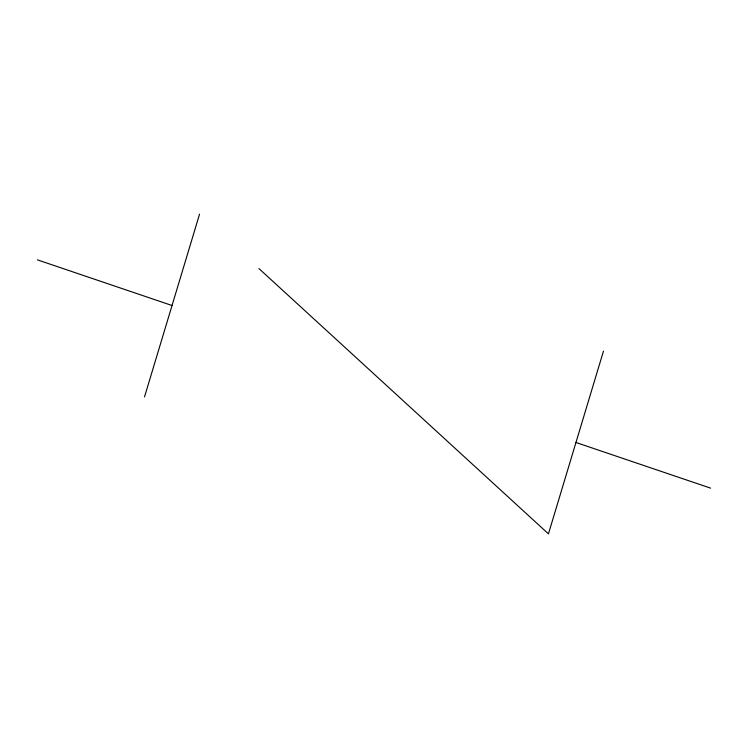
<?xml version="1.0" encoding="UTF-8"?>
<svg xmlns="http://www.w3.org/2000/svg" width="748" height="748" viewBox="0 0 748 748"><rect width="100%" height="100%" fill="white"/><g stroke="black" fill="none" stroke-linecap="round" stroke-linejoin="round"><path stroke-width="1.12" d="M144.523 396.879L199.557 214.143M603.477 351.121L548.443 533.857L258.967 268.588M37.4 259.855L172.04 305.511M575.96 442.489L710.6 488.145"/></g></svg>
